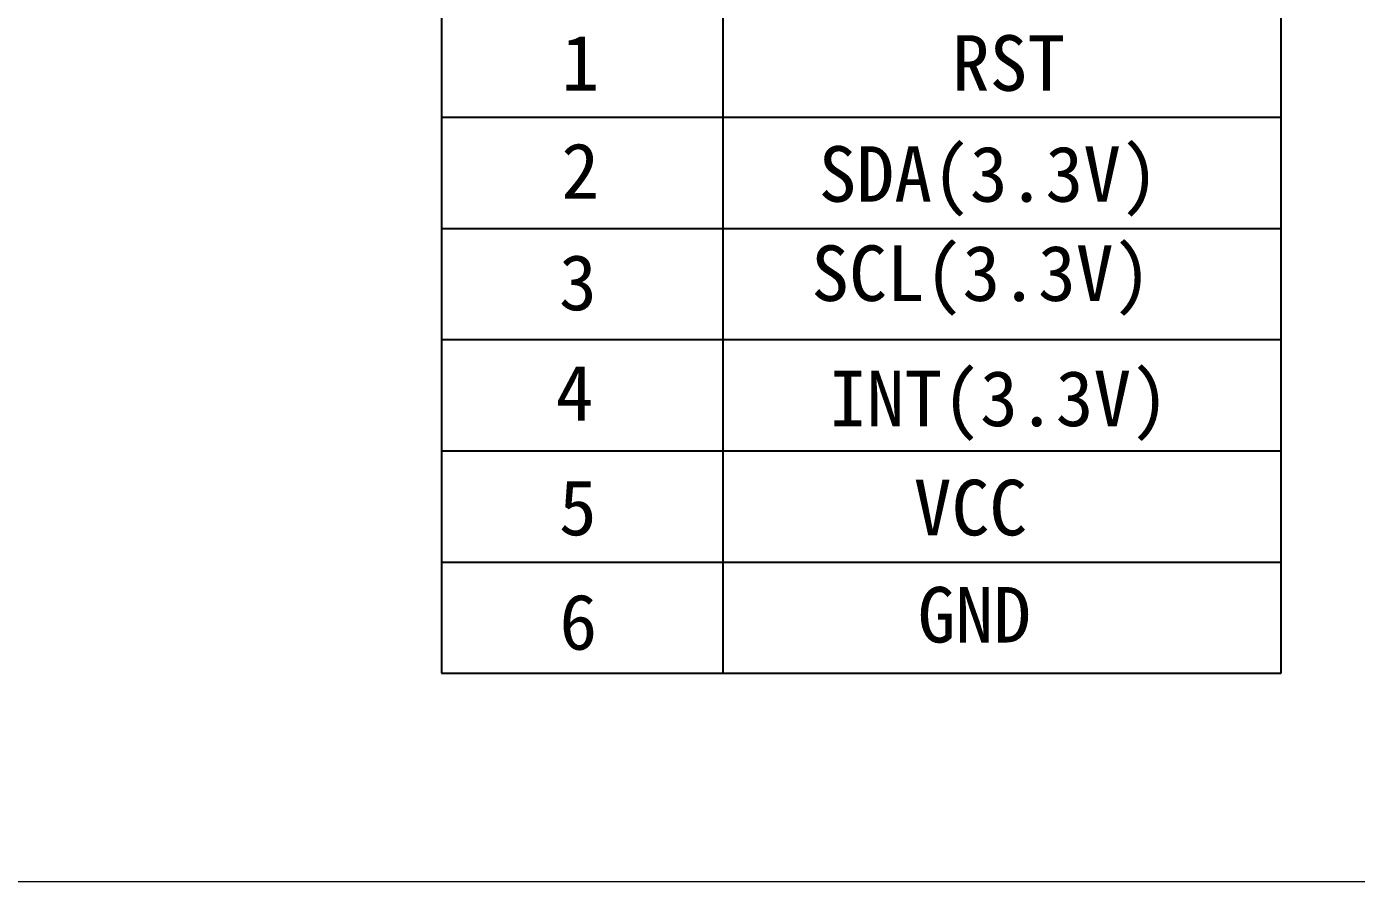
# Model space of a CAD drawing. Header units: inches. Extents: x 6852 to 7269, y -419 to -57.
# Drawn here: x 7170.7 to 7225.5, y -332.8 to -297.6 of the extents above; entities that cross this region are included whole.
import ezdxf
from ezdxf.enums import TextEntityAlignment as Align

# ---------------------------------------------------------------- set-up
doc = ezdxf.new("R2010")
doc.units = ezdxf.units.IN
doc.header["$MEASUREMENT"] = 0
doc.layers.add('Dim', color=3, linetype='Continuous')
doc.layers.add('VIEWE_TK', color=7, linetype='Continuous', lineweight=18)
doc.styles.get("Standard").update_dxf_attribs({"font": ''})
doc.styles.add('VIEWE.KT', font='simkai.ttf')
doc.styles.add('WLYH_TK', font='')
doc.styles.get('Standard').set_extended_font_data('SimSun')
doc.styles.get('WLYH_TK').set_extended_font_data('Microsoft YaHei')

# ---------------------------------------------------------------- blocks, each defined once
blk = doc.blocks.new('VIEWE_TUKUANG')
at = {"layer": 'VIEWE_TK'}
blk.add_lwpolyline([(5719.872, 5314.506), (5807.171, 5314.506)], dxfattribs=at)
for tag, style, p in [('MODUEL_NO.', 'WLYH_TK', (5752.369, 5299.132)), ('DRAWN', 'VIEWE.KT', (5788.072, 5299.111)), ('TITLE', 'WLYH_TK', (5752.369, 5294.132)), ('CHECKED', 'VIEWE.KT', (5788.072, 5294.111)), ('APPROVE', 'VIEWE.KT', (5788.072, 5289.111)), ('PAGE', 'VIEWE.KT', (5804.375, 5289.111))]:
    blk.add_attdef(tag, text='', height=1.828, dxfattribs=dict(at, style=style)).set_placement(p, align=Align.MIDDLE)

msp = doc.modelspace()

# ---------------------------------------------------------------- linework, layer by layer
at = {"layer": 'Dim', "color": 0}
msp.add_line((7187.804, -324.214), (7222.433, -324.214), dxfattribs=at)
at = {"layer": 'Dim', "color": 0, "flags": 128}
for points in [[(7222.433, -324.214), (7222.433, -291.191), (7187.804, -291.191), (7187.804, -324.214)], [(7199.398, -291.191), (7199.398, -324.214)], [(7187.804, -301.298), (7222.433, -301.298)], [(7187.804, -305.881), (7222.433, -305.881)], [(7187.804, -310.464), (7222.433, -310.464)], [(7187.804, -315.048), (7222.433, -315.048)], [(7187.804, -319.631), (7222.433, -319.631)]]:
    msp.add_lwpolyline(points, dxfattribs=at)

# ---------------------------------------------------------------- block references
at = {"layer": 'VIEWE_TK', "xscale": 1.35813431768434, "yscale": 1.35813431768434, "zscale": 1.35813431768434}
msp.add_blockref('VIEWE_TUKUANG', (-624.649, -7550.606), dxfattribs=at)

# ---------------------------------------------------------------- texts
at = {"layer": 'Dim', "color": 0}
for s, p in [('RST', (7208.849, -300.208)), ('VCC', (7207.276, -318.531)), ('GND', (7207.439, -322.948))]:
    msp.add_text(s, height=2.2908, dxfattribs=at).set_placement(p)
at = {"layer": 'Dim', "color": 5}
for s, p in [('SDA(3.3V)', (7203.357, -304.781)), ('SCL(3.3V)', (7203.051, -308.871)), ('INT(3.3V)', (7203.778, -314.031))]:
    msp.add_text(s, height=2.2908, dxfattribs=at).set_placement(p)
at = {"layer": 'Dim', "color": 0, "char_height": 2.291, "width": 19.38238, "attachment_point": 5}
for s, insert in [('1', (7193.53, -299.053)), ('2', (7193.525, -303.509)), ('3', (7193.43, -308.127)), ('4', (7193.287, -312.657)), ('5', (7193.426, -317.403)), ('6', (7193.445, -322.117))]:
    msp.add_mtext(s, dxfattribs=dict(at, insert=insert))

doc.saveas('drawing.dxf')
